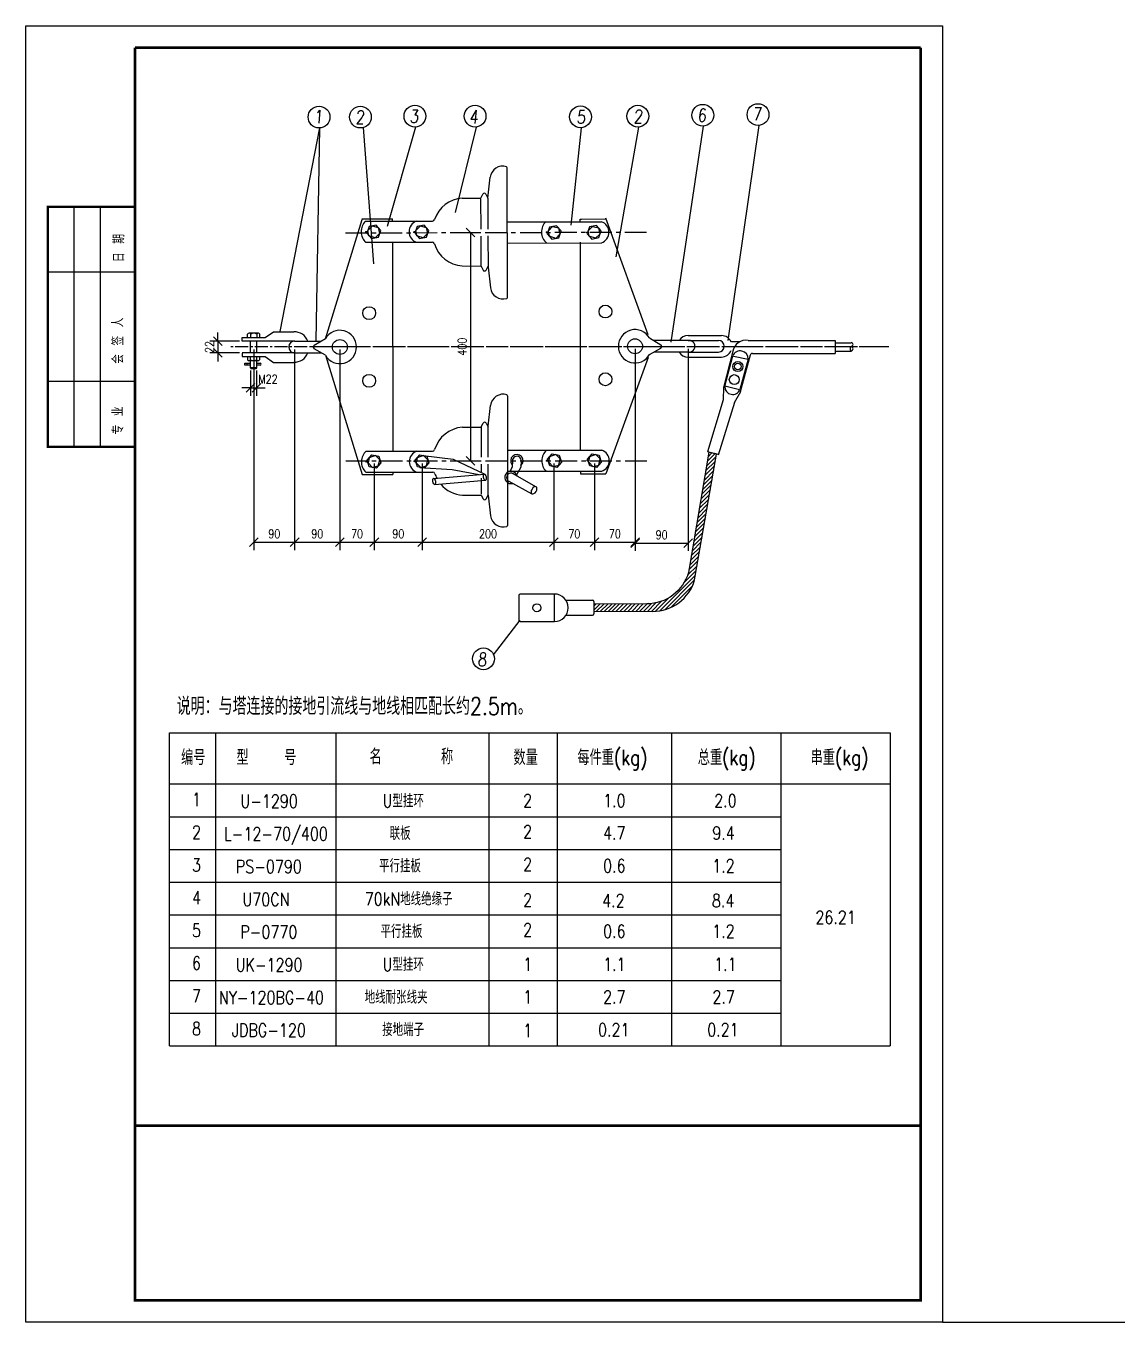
# Model space of a CAD drawing. Extents: x 2254 to 4895, y 1292 to 2309.
# Drawn here: x 4170 to 4420, y 1651.8 to 1948.8 of the extents above; entities that cross this region are included whole.
import ezdxf
from ezdxf.enums import TextEntityAlignment as Align

# ---------------------------------------------------------------- set-up
doc = ezdxf.new("R2010")
doc.units = 0
doc.header["$LTSCALE"] = 4
doc.header["$MEASUREMENT"] = 0
doc.linetypes.add('CENTER', pattern=[2, 1.25, -0.25, 0.25, -0.25])
doc.linetypes.add('CENTER2', pattern=[1.125, 0.75, -0.125, 0.125, -0.125])
doc.layers.get('0').update_dxf_attribs({"linetype": 'CONTINUOUS'})
doc.layers.get('Defpoints').update_dxf_attribs({"linetype": 'CONTINUOUS'})
for name, color, linetype in [('4', 4, 'CONTINUOUS'), ('5', 5, 'CENTER'), ('CHI', 4, 'CONTINUOUS'), ('TEXT', 5, 'CONTINUOUS'), ('ZSSignLayer', 7, 'CONTINUOUS')]:
    doc.layers.add(name, color=color, linetype=linetype)
doc.styles.add('HZ', font='txt.shx', dxfattribs={"width": 0.8, "bigfont": 'hztxt.shx'})
doc.styles.add('TBFONT', font='TXT', dxfattribs={"width": 0.75, "bigfont": 'CHINA'})
doc.styles.add('标准', font='txt.shx', dxfattribs={"width": 0.8, "oblique": 5})
doc.dimstyles.new('D2N', dxfattribs={"dimscale": 10, "dimtxt": 0.2, "dimasz": 0, "dimexe": 0.18, "dimexo": 0.06, "dimgap": 0.09, "dimtad": 1, "dimdec": 4, "dimzin": 0, "dimdsep": 46, "dimtxsty": 'HZ', "dimtsz": 0.1, "dimcen": 0.09, "dimadec": 0, "dimazin": 0, "dimtfac": 0.9, "dimtdec": 4, "dimtix": 1, "dimtmove": 2, "dimatfit": 3, "dimfxl": 1, "dimtolj": 1, "dimtzin": 0, "dimarcsym": 0})

# ---------------------------------------------------------------- blocks, each defined once
blk = doc.blocks.new('*D105')
at = {"color": 0, "lineweight": -2, "transparency": 16777216}
for p, q in [((4212.96, 1877.58), (4214.96, 1875.58)), ((4213.96, 1876.58), (4213.96, 1878.58)), ((4218.92, 1876.58), (4212.16, 1876.58)), ((4214.96, 1872.88), (4212.96, 1874.88)), ((4213.96, 1876.58), (4213.96, 1873.88)), ((4218.92, 1873.88), (4212.16, 1873.88)), ((4213.96, 1873.88), (4213.96, 1871.88))]:
    blk.add_line(p, q, dxfattribs=at)
at = {"layer": 'Defpoints', "color": 0, "ltscale": 0.1, "transparency": 16777216}
for p in [(4219.52, 1876.58), (4213.96, 1873.88), (4219.52, 1873.88)]:
    blk.add_point(p, dxfattribs=at)
at = {"color": 0, "ltscale": 0.1, "transparency": 16777216, "insert": (4212.06, 1875.23), "char_height": 2, "attachment_point": 5, "rotation": 90, "style": 'HZ'}
blk.add_mtext('\\A1;22', dxfattribs=at)
blk = doc.blocks.new('*D106')
at = {"color": 0, "lineweight": -2, "transparency": 16777216}
for p, q in [((4221.43, 1869.87), (4221.43, 1864.07)), ((4222.83, 1869.87), (4222.83, 1864.07)), ((4221.43, 1865.87), (4219.43, 1865.87)), ((4220.43, 1864.87), (4222.43, 1866.87)), ((4221.43, 1865.87), (4222.83, 1865.87)), ((4223.83, 1866.87), (4221.83, 1864.87)), ((4222.83, 1865.87), (4224.83, 1865.87))]:
    blk.add_line(p, q, dxfattribs=at)
at = {"layer": 'Defpoints', "color": 0, "ltscale": 0.1, "transparency": 16777216}
for p in [(4221.43, 1870.47), (4222.83, 1870.47), (4222.83, 1865.87)]:
    blk.add_point(p, dxfattribs=at)
at = {"color": 0, "ltscale": 0.1, "transparency": 16777216, "insert": (4225.46, 1867.86), "char_height": 2, "attachment_point": 5, "style": 'HZ'}
blk.add_mtext('\\A1;M22', dxfattribs=at)
blk = doc.blocks.new('*D107')
at = {"color": 0, "lineweight": -2, "transparency": 16777216}
for p, q in [((4222.22, 1874.66), (4222.22, 1828.71)), ((4231.56, 1874.63), (4231.56, 1828.71)), ((4223.22, 1831.51), (4221.22, 1829.51)), ((4222.22, 1830.51), (4231.56, 1830.51)), ((4230.56, 1829.51), (4232.56, 1831.51))]:
    blk.add_line(p, q, dxfattribs=at)
at = {"layer": 'Defpoints', "color": 0, "ltscale": 0.1, "transparency": 16777216}
for p in [(4222.22, 1875.26), (4231.56, 1875.23), (4231.56, 1830.51)]:
    blk.add_point(p, dxfattribs=at)
at = {"color": 0, "ltscale": 0.1, "transparency": 16777216, "insert": (4226.89, 1832.41), "char_height": 2, "attachment_point": 5, "style": 'HZ'}
blk.add_mtext('\\A1;90', dxfattribs=at)
blk = doc.blocks.new('*D108')
at = {"color": 0, "lineweight": -2, "transparency": 16777216}
for p, q in [((4231.56, 1874.63), (4231.56, 1828.71)), ((4241.92, 1874.63), (4241.92, 1828.71)), ((4232.56, 1831.51), (4230.56, 1829.51)), ((4231.56, 1830.51), (4241.92, 1830.51)), ((4240.92, 1829.51), (4242.92, 1831.51))]:
    blk.add_line(p, q, dxfattribs=at)
at = {"layer": 'Defpoints', "color": 0, "ltscale": 0.1, "transparency": 16777216}
for p in [(4231.56, 1875.23), (4241.92, 1875.23), (4241.92, 1830.51)]:
    blk.add_point(p, dxfattribs=at)
at = {"color": 0, "ltscale": 0.1, "transparency": 16777216, "insert": (4236.74, 1832.41), "char_height": 2, "attachment_point": 5, "style": 'HZ'}
blk.add_mtext('\\A1;90', dxfattribs=at)
blk = doc.blocks.new('*D109')
at = {"color": 0, "lineweight": -2, "transparency": 16777216}
for p, q in [((4241.92, 1874.63), (4241.92, 1828.71)), ((4249.82, 1848.57), (4249.82, 1828.71)), ((4242.92, 1831.51), (4240.92, 1829.51)), ((4241.92, 1830.51), (4249.82, 1830.51)), ((4248.82, 1829.51), (4250.82, 1831.51))]:
    blk.add_line(p, q, dxfattribs=at)
at = {"layer": 'Defpoints', "color": 0, "ltscale": 0.1, "transparency": 16777216}
for p in [(4241.92, 1875.23), (4249.82, 1849.17), (4249.82, 1830.51)]:
    blk.add_point(p, dxfattribs=at)
at = {"color": 0, "ltscale": 0.1, "transparency": 16777216, "insert": (4245.87, 1832.41), "char_height": 2, "attachment_point": 5, "style": 'HZ'}
blk.add_mtext('\\A1;70', dxfattribs=at)
blk = doc.blocks.new('*D110')
at = {"color": 0, "lineweight": -2, "transparency": 16777216}
for p, q in [((4249.82, 1848.57), (4249.82, 1828.71)), ((4260.79, 1848.57), (4260.79, 1828.71)), ((4250.82, 1831.51), (4248.82, 1829.51)), ((4249.82, 1830.51), (4260.79, 1830.51)), ((4259.79, 1829.51), (4261.79, 1831.51))]:
    blk.add_line(p, q, dxfattribs=at)
at = {"layer": 'Defpoints', "color": 0, "ltscale": 0.1, "transparency": 16777216}
for p in [(4249.82, 1849.17), (4260.79, 1849.17), (4260.79, 1830.51)]:
    blk.add_point(p, dxfattribs=at)
at = {"color": 0, "ltscale": 0.1, "transparency": 16777216, "insert": (4255.31, 1832.41), "char_height": 2, "attachment_point": 5, "style": 'HZ'}
blk.add_mtext('\\A1;90', dxfattribs=at)
blk = doc.blocks.new('*D111')
at = {"color": 0, "lineweight": -2, "transparency": 16777216}
for p, q in [((4260.79, 1848.57), (4260.79, 1828.71)), ((4290.97, 1848.57), (4290.97, 1828.71)), ((4261.79, 1831.51), (4259.79, 1829.51)), ((4260.79, 1830.51), (4290.97, 1830.51)), ((4289.97, 1829.51), (4291.97, 1831.51))]:
    blk.add_line(p, q, dxfattribs=at)
at = {"layer": 'Defpoints', "color": 0, "ltscale": 0.1, "transparency": 16777216}
for p in [(4260.79, 1849.17), (4290.97, 1849.17), (4290.97, 1830.51)]:
    blk.add_point(p, dxfattribs=at)
at = {"color": 0, "ltscale": 0.1, "transparency": 16777216, "insert": (4275.88, 1832.41), "char_height": 2, "attachment_point": 5, "style": 'HZ'}
blk.add_mtext('\\A1;200', dxfattribs=at)
blk = doc.blocks.new('*D112')
at = {"color": 0, "lineweight": -2, "transparency": 16777216}
for p, q in [((4290.97, 1848.57), (4290.97, 1828.71)), ((4300.3, 1848.57), (4300.3, 1828.71)), ((4291.97, 1831.51), (4289.97, 1829.51)), ((4290.97, 1830.51), (4300.3, 1830.51)), ((4299.3, 1829.51), (4301.3, 1831.51))]:
    blk.add_line(p, q, dxfattribs=at)
at = {"layer": 'Defpoints', "color": 0, "ltscale": 0.1, "transparency": 16777216}
for p in [(4290.97, 1849.17), (4300.3, 1849.17), (4300.3, 1830.51)]:
    blk.add_point(p, dxfattribs=at)
at = {"color": 0, "ltscale": 0.1, "transparency": 16777216, "insert": (4295.63, 1832.41), "char_height": 2, "attachment_point": 5, "style": 'HZ'}
blk.add_mtext('\\A1;70', dxfattribs=at)
blk = doc.blocks.new('*D113')
at = {"color": 0, "lineweight": -2, "transparency": 16777216}
for p, q in [((4309.56, 1874.79), (4309.56, 1828.71)), ((4300.3, 1848.57), (4300.3, 1828.71)), ((4301.3, 1831.51), (4299.3, 1829.51)), ((4300.3, 1830.51), (4309.56, 1830.51)), ((4308.56, 1829.51), (4310.56, 1831.51))]:
    blk.add_line(p, q, dxfattribs=at)
at = {"layer": 'Defpoints', "color": 0, "ltscale": 0.1, "transparency": 16777216}
for p in [(4309.56, 1875.39), (4300.3, 1849.17), (4309.56, 1830.51)]:
    blk.add_point(p, dxfattribs=at)
at = {"color": 0, "ltscale": 0.1, "transparency": 16777216, "insert": (4304.93, 1832.41), "char_height": 2, "attachment_point": 5, "style": 'HZ'}
blk.add_mtext('\\A1;70', dxfattribs=at)
blk = doc.blocks.new('*D114')
at = {"color": 0, "lineweight": -2, "transparency": 16777216}
for p, q in [((4309.56, 1874.79), (4309.56, 1828.5)), ((4321.72, 1874.79), (4321.72, 1828.5)), ((4310.56, 1831.3), (4308.56, 1829.3)), ((4309.56, 1830.3), (4321.72, 1830.3)), ((4320.72, 1829.3), (4322.72, 1831.3))]:
    blk.add_line(p, q, dxfattribs=at)
at = {"layer": 'Defpoints', "color": 0, "ltscale": 0.1, "transparency": 16777216}
for p in [(4309.56, 1875.39), (4321.72, 1875.39), (4321.72, 1830.3)]:
    blk.add_point(p, dxfattribs=at)
at = {"color": 0, "ltscale": 0.1, "transparency": 16777216, "insert": (4315.64, 1832.2), "char_height": 2, "attachment_point": 5, "style": 'HZ'}
blk.add_mtext('\\A1;90', dxfattribs=at)
blk = doc.blocks.new('*D115')
at = {"color": 0, "lineweight": -2, "transparency": 16777216}
for p, q in [((4267.21, 1901.44), (4273.64, 1901.44)), ((4272.84, 1900.44), (4270.84, 1902.44)), ((4271.84, 1901.44), (4271.84, 1849.17)), ((4267.21, 1849.17), (4273.64, 1849.17)), ((4270.84, 1850.17), (4272.84, 1848.17))]:
    blk.add_line(p, q, dxfattribs=at)
at = {"layer": 'Defpoints', "color": 0, "ltscale": 0.1, "transparency": 16777216}
for p in [(4266.61, 1901.44), (4266.61, 1849.17), (4271.84, 1849.17)]:
    blk.add_point(p, dxfattribs=at)
at = {"color": 0, "ltscale": 0.1, "transparency": 16777216, "insert": (4269.94, 1875.31), "char_height": 2, "attachment_point": 5, "rotation": 90, "style": 'HZ'}
blk.add_mtext('\\A1;400', dxfattribs=at)

msp = doc.modelspace()

# ---------------------------------------------------------------- hatches: boundary and pattern name
h = msp.add_hatch()
h.set_pattern_fill('ANSI31', scale=0.2, style=0)
h.set_pattern_definition([(45, (-138589.7299, -78719.6093), (-0.449012806, 0.449012806), [])])
edge = h.paths.add_edge_path()
edge.add_line((4300.14231, 1816.32434), (4300.14231, 1814.67615))
edge.add_line((4300.14231, 1814.67615), (4313.57423, 1814.64093))
edge.add_ellipse((4313.60045, 1824.6409), major_axis=(10, 0), ratio=1, start_angle=269.8497687, end_angle=343.7421369)
edge.add_line((4323.20056, 1821.84129), (4328.25992, 1850.68136))
edge.add_line((4328.25992, 1850.68136), (4326.45887, 1851.11924))
edge.add_line((4326.45887, 1851.11924), (4321.8083, 1823.56927))
edge.add_ellipse((4312.20508, 1826.35823), major_axis=(-10, 0), ratio=1, start_angle=450.1607811, end_angle=523.8056935, ccw=False)
edge.add_line((4312.23315, 1816.35827), (4300.14231, 1816.32434))

# ---------------------------------------------------------------- linework, layer by layer
at = {"color": 7}
for p, q in [((4169.98673, 1948.8), (4379.98673, 1948.8)), ((4169.98673, 1651.8), (4169.98673, 1948.8)), ((4379.98673, 1948.8), (4379.98673, 1651.8)), ((4237.25081, 1925.41397), (4228.17883, 1878.74302)), ((4237.25081, 1925.41397), (4236.38204, 1876.57172)), ((4247.26033, 1925.49383), (4249.64942, 1894.28127)), ((4259.26485, 1925.62643), (4252.75728, 1902.80234)), ((4273.16382, 1925.63597), (4268.3412, 1906.06348)), ((4297.22584, 1925.47891), (4294.87599, 1903.11793)), ((4310.35706, 1925.62762), (4305.19508, 1895.85925)), ((4325.17426, 1925.83478), (4317.79143, 1876.37317)), ((4337.90889, 1925.98785), (4330.79531, 1876.73403)), ((4280.3184, 1886.58791), (4280.2536, 1916.32035)), ((4275.83691, 1909.35848), (4276.38054, 1914.10809)), ((4274.25411, 1909.35503), (4274.68968, 1910.23094)), ((4275.39753, 1910.23248), (4275.83691, 1909.35848)), ((4180.98673, 1907.35454), (4180.98673, 1852.35454)), ((4186.98673, 1907.35454), (4186.98673, 1852.35454)), ((4269.98054, 1909.34572), (4274.25411, 1909.35503)), ((4274.26962, 1902.23722), (4274.25463, 1909.11761)), ((4275.83691, 1909.35848), (4275.85242, 1902.24067)), ((4238.59447, 1877.13045), (4247.05888, 1904.48114)), ((4246.99501, 1904.59375), (4253.98173, 1904.60898)), ((4247.79345, 1904.05075), (4263.16629, 1904.08426)), ((4253.98292, 1904.06424), (4253.98173, 1904.60898)), ((4280.28068, 1903.89485), (4301.85437, 1903.94187)), ((4296.9921, 1904.54851), (4297.26892, 1904.54911)), ((4296.99344, 1903.93128), (4296.9921, 1904.54851)), ((4297.21013, 1904.55163), (4302.7728, 1904.56376)), ((4312.53252, 1878.00767), (4302.84046, 1904.72938)), ((4248.31814, 1901.90417), (4249.37713, 1902.99285)), ((4248.5796, 1900.7149), (4248.31814, 1901.90417)), ((4249.29952, 1902.96681), (4250.6723, 1902.60768)), ((4251.01187, 1901.21166), (4250.03032, 1900.22661)), ((4250.6723, 1902.60768), (4251.01187, 1901.21166)), ((4259.32331, 1901.92815), (4260.38229, 1903.01683)), ((4259.58477, 1900.73888), (4259.32331, 1901.92815)), ((4260.30469, 1902.9908), (4261.67747, 1902.63166)), ((4262.01703, 1901.23564), (4261.03548, 1900.25059)), ((4261.67747, 1902.63166), (4262.01703, 1901.23564)), ((4289.66231, 1901.79381), (4290.72129, 1902.88249)), ((4289.92377, 1900.60454), (4289.66231, 1901.79381)), ((4290.64369, 1902.85646), (4292.01647, 1902.49732)), ((4292.35603, 1901.1013), (4291.37449, 1900.11625)), ((4292.01647, 1902.49732), (4292.35603, 1901.1013)), ((4298.81221, 1901.81375), (4299.87119, 1902.90243)), ((4299.07367, 1900.62449), (4298.81221, 1901.81375)), ((4299.79359, 1902.8764), (4301.16637, 1902.51726)), ((4301.50593, 1901.12124), (4300.52439, 1900.13619)), ((4301.16637, 1902.51726), (4301.50593, 1901.12124)), ((4247.80399, 1899.21464), (4263.10306, 1899.24799)), ((4250.03032, 1900.22661), (4248.5796, 1900.7149)), ((4254.04561, 1875.23302), (4254.04561, 1899.10028)), ((4261.03548, 1900.25059), (4259.58477, 1900.73888)), ((4274.28809, 1893.76443), (4274.27306, 1900.65971)), ((4275.85586, 1900.66316), (4275.87141, 1893.53046)), ((4280.29122, 1899.05874), (4301.91309, 1899.10586)), ((4291.37449, 1900.11625), (4289.92377, 1900.60454)), ((4297.05575, 1851.59246), (4297.05575, 1899.2745)), ((4300.52439, 1900.13619), (4299.07367, 1900.62449)), ((4194.98673, 1892.35454), (4174.98673, 1892.35454)), ((4269.96415, 1893.7955), (4274.23768, 1893.77717)), ((4274.28814, 1893.73888), (4274.72752, 1892.86488)), ((4275.43538, 1892.86643), (4275.87094, 1893.74233)), ((4275.87141, 1893.53046), (4276.43573, 1888.78327)), ((4219.52382, 1876.58108), (4219.52382, 1877.39108)), ((4219.52382, 1877.39108), (4224.84382, 1877.39108)), ((4224.84382, 1877.39108), (4226.73382, 1878.74108)), ((4226.73382, 1878.74108), (4231.37382, 1878.74108)), ((4238.59447, 1877.13045), (4235.99869, 1875.58979)), ((4312.88395, 1877.29123), (4315.47973, 1875.75057)), ((4321.7177, 1877.85171), (4329.37234, 1877.85165)), ((4231.37382, 1876.58108), (4219.52382, 1876.58108)), ((4231.5481, 1876.56979), (4237.64984, 1876.56979)), ((4238.59447, 1873.33171), (4235.99869, 1874.83805)), ((4254.04561, 1875.23302), (4254.04561, 1851.36576)), ((4312.88395, 1873.4925), (4315.47973, 1874.99884)), ((4321.96229, 1876.73057), (4313.82858, 1876.73057)), ((4321.7177, 1876.73057), (4328.69086, 1876.73046)), ((4331.99527, 1874.24465), (4329.82427, 1865.92755)), ((4333.47872, 1876.39187), (4331.63366, 1876.39187)), ((4335.44527, 1876.74465), (4355.44527, 1876.74465)), ((4355.44527, 1876.74465), (4355.44527, 1873.74465)), ((4355.49074, 1874.28705), (4359.08613, 1874.28705)), ((4355.59038, 1876.21531), (4359.08613, 1876.21531)), ((4231.37382, 1873.88108), (4219.52382, 1873.88108)), ((4219.52382, 1873.85042), (4219.52382, 1873.04042)), ((4219.52382, 1873.04042), (4224.84382, 1873.04042)), ((4224.84382, 1873.04042), (4226.73382, 1871.69042)), ((4226.73382, 1871.69042), (4231.37382, 1871.69042)), ((4231.5481, 1873.89238), (4237.64984, 1873.89238)), ((4238.59447, 1873.33171), (4247.05888, 1845.9849)), ((4312.53252, 1872.85929), (4302.84046, 1846.13757)), ((4321.96229, 1874.05316), (4313.82858, 1874.05316)), ((4321.7177, 1874.05316), (4328.69086, 1874.05316)), ((4321.7177, 1872.93202), (4329.37234, 1872.93202)), ((4330.12145, 1866.24892), (4332.00422, 1873.21518)), ((4332.10386, 1873.10743), (4335.47429, 1872.46468)), ((4335.47429, 1872.46468), (4333.5898, 1865.50028)), ((4335.95455, 1873.37533), (4333.6737, 1864.95189)), ((4335.3441, 1872.25064), (4335.34478, 1872.25051)), ((4336.43717, 1873.74465), (4355.44527, 1873.74465)), ((4194.98673, 1867.35454), (4174.98673, 1867.35454)), ((4329.86445, 1866.06623), (4329.74195, 1863.03809)), ((4330.16784, 1866.33066), (4333.52624, 1865.47614)), ((4280.34295, 1864.06332), (4280.34295, 1834.33081)), ((4329.74367, 1863.12391), (4326.15383, 1851.20394)), ((4332.36621, 1862.54366), (4328.57622, 1850.47629)), ((4333.69261, 1864.99148), (4332.29282, 1862.47043)), ((4333.59238, 1864.65157), (4333.5898, 1864.64204)), ((4275.91109, 1857.11109), (4276.46507, 1861.85951)), ((4270.00442, 1856.83318), (4274.27791, 1856.86082)), ((4274.32829, 1856.89922), (4274.76576, 1857.77418)), ((4274.32829, 1856.87367), (4274.32829, 1849.97838)), ((4275.47361, 1857.77418), (4275.91109, 1856.89922)), ((4275.91109, 1849.97838), (4275.91109, 1857.11109)), ((4247.85613, 1851.36576), (4263.15524, 1851.36576)), ((4250.08466, 1850.35865), (4248.63501, 1849.86719)), ((4251.06835, 1849.37574), (4250.08466, 1850.35865)), ((4261.08985, 1850.35865), (4259.6402, 1849.86719)), ((4261.0272, 1850.36406), (4267.85321, 1849.51091)), ((4262.07354, 1849.37574), (4261.08985, 1850.35865)), ((4280.34295, 1851.59246), (4301.96487, 1851.59246)), ((4291.42849, 1850.5591), (4289.97884, 1850.06765)), ((4292.41218, 1849.5762), (4291.42849, 1850.5591)), ((4300.57841, 1850.5591), (4299.12876, 1850.06765)), ((4301.5621, 1849.5762), (4300.57841, 1850.5591)), ((4328.66594, 1850.58264), (4326.16419, 1851.19088)), ((4248.63501, 1849.86719), (4248.37614, 1848.67736)), ((4248.37614, 1848.67736), (4249.4375, 1847.59099)), ((4249.35984, 1847.61685), (4250.73183, 1847.97898)), ((4250.73183, 1847.97898), (4251.06835, 1849.37574)), ((4259.6402, 1849.86719), (4259.38134, 1848.67736)), ((4259.38134, 1848.67736), (4260.44269, 1847.59099)), ((4260.2487, 1847.60075), (4267.64313, 1847.13215)), ((4260.36503, 1847.61685), (4261.73702, 1847.97898)), ((4261.73702, 1847.97898), (4262.07354, 1849.37574)), ((4267.85321, 1849.51091), (4275.12432, 1846.07882)), ((4274.32829, 1848.40087), (4274.32829, 1846.60188)), ((4275.91109, 1841.28303), (4275.91109, 1848.40087)), ((4281.30627, 1847.51575), (4280.85851, 1846.72838)), ((4281.47418, 1849.1744), (4281.37035, 1847.72714)), ((4283.32013, 1847.51575), (4282.42383, 1845.93963)), ((4283.48804, 1849.1744), (4283.38421, 1847.72714)), ((4289.97884, 1850.06765), (4289.71997, 1848.87782)), ((4289.71997, 1848.87782), (4290.78132, 1847.79145)), ((4290.70366, 1847.81731), (4292.07566, 1848.17944)), ((4292.07566, 1848.17944), (4292.41218, 1849.5762)), ((4299.12876, 1850.06765), (4298.86989, 1848.87782)), ((4298.86989, 1848.87782), (4299.93124, 1847.79145)), ((4299.85358, 1847.81731), (4301.22558, 1848.17944)), ((4301.22558, 1848.17944), (4301.5621, 1849.5762)), ((4247.05888, 1845.9849), (4254.04561, 1845.9849)), ((4247.85613, 1846.52963), (4263.229, 1846.52963)), ((4254.04561, 1846.52963), (4254.04561, 1845.9849)), ((4263.35953, 1845.13343), (4275.0295, 1846.12694)), ((4275.26906, 1844.67312), (4263.59908, 1843.67962)), ((4267.64313, 1847.13215), (4273.83742, 1846.02545)), ((4274.32829, 1845.14742), (4274.32829, 1841.52046)), ((4280.34295, 1846.75634), (4301.91668, 1846.75634)), ((4280.61732, 1844.47572), (4285.93112, 1841.58945)), ((4281.4239, 1846.30281), (4286.90306, 1843.1884)), ((4297.05575, 1846.75634), (4297.05575, 1846.1391)), ((4297.05575, 1846.1391), (4297.33257, 1846.1391)), ((4297.27378, 1846.13645), (4302.83646, 1846.13645)), ((4270.05471, 1841.28303), (4274.32829, 1841.28303)), ((4274.32829, 1841.28303), (4274.76576, 1840.40808)), ((4275.47361, 1840.40808), (4275.91109, 1841.28303)), ((4275.91109, 1841.28303), (4276.46507, 1836.53462)), ((4282.95474, 1818.32071), (4282.95474, 1812.63323)), ((4291.10347, 1818.62071), (4283.25474, 1818.62071)), ((4291.10826, 1812.34797), (4291.10826, 1818.62071)), ((4293.73655, 1817.19575), (4299.83098, 1817.19575)), ((4300.13098, 1816.89575), (4300.13661, 1816.3189)), ((4300.13661, 1816.3189), (4300.13098, 1814.0582)), ((4277.1589, 1804.72982), (4283.25474, 1812.63323)), ((4283.25474, 1812.33323), (4291.10826, 1812.33323)), ((4293.73655, 1813.7582), (4299.83098, 1813.7582)), ((4241.05891, 1715.08817), (4241.05891, 1786.8191)), ((4276.12365, 1715.08817), (4276.12365, 1786.8191)), ((4291.79716, 1715.08817), (4291.79716, 1786.8191)), ((4318.02544, 1715.08817), (4318.02544, 1786.8191)), ((4343.03906, 1715.08817), (4343.03906, 1786.8191)), ((4202.92189, 1767.58817), (4343.03906, 1767.58817)), ((4202.92189, 1760.08817), (4343.03906, 1760.08817)), ((4202.92189, 1752.58817), (4343.03906, 1752.58817)), ((4202.92189, 1745.08817), (4343.03906, 1745.08817)), ((4202.92189, 1737.58817), (4343.03906, 1737.58817)), ((4202.92189, 1730.08817), (4343.03906, 1730.08817)), ((4202.92189, 1722.58817), (4343.03906, 1722.58817)), ((4202.92189, 1715.08817), (4367.9929, 1715.08817)), ((4379.98673, 1651.8), (4169.98673, 1651.8))]:
    msp.add_line(p, q, dxfattribs=at)
at = {"color": 7, "linetype": 'Continuous'}
for p, q in [((4220.79582, 1877.44198), (4220.79582, 1878.19198)), ((4223.2439, 1878.37274), (4221.15889, 1878.37274)), ((4221.49582, 1877.44198), (4221.49582, 1878.19198)), ((4222.89582, 1878.19198), (4222.89582, 1877.44198)), ((4223.59582, 1877.44198), (4223.59582, 1878.19198)), ((4221.433, 1873.88108), (4221.433, 1876.58108)), ((4222.833, 1876.58108), (4222.833, 1873.88108)), ((4220.12382, 1871.54042), (4221.43018, 1871.54042)), ((4220.12382, 1871.04042), (4220.12382, 1871.54042)), ((4220.62382, 1871.54042), (4220.62382, 1871.04042)), ((4220.733, 1873.03461), (4220.733, 1872.28461)), ((4221.08492, 1872.10385), (4223.16992, 1872.10385)), ((4221.43018, 1870.47207), (4221.43018, 1872.27605)), ((4221.433, 1872.28461), (4221.433, 1873.04042)), ((4222.83104, 1872.27215), (4222.83104, 1870.47207)), ((4222.83104, 1871.54042), (4223.62382, 1871.54042)), ((4222.833, 1873.04042), (4222.833, 1872.28461)), ((4223.533, 1873.03461), (4223.533, 1872.28461)), ((4221.43018, 1871.04042), (4220.12382, 1871.04042)), ((4221.43018, 1870.47207), (4221.62926, 1870.22472)), ((4222.83104, 1870.47207), (4221.43018, 1870.47207)), ((4222.63197, 1870.22472), (4221.62926, 1870.22472)), ((4222.83104, 1870.47207), (4222.63197, 1870.22472)), ((4223.62382, 1871.04042), (4222.83104, 1871.04042))]:
    msp.add_line(p, q, dxfattribs=at)
at = {"color": 7, "linetype": 'CENTER2'}
msp.add_line((4364.94391, 1875.23108), (4216.91336, 1875.23108), dxfattribs=at)
at = {"color": 7, "const_width": 0.6}
for points in [[(4194.98673, 1656.8), (4194.98673, 1943.8)], [(4194.98673, 1943.8), (4374.98673, 1943.8)], [(4374.98673, 1943.8), (4374.98673, 1656.8)], [(4194.98673, 1656.8), (4374.98673, 1656.8), (4374.98673, 1696.8), (4194.98673, 1696.8), (4194.98673, 1656.8)]]:
    msp.add_lwpolyline(points, dxfattribs=at)
at = {"color": 7}
msp.add_lwpolyline([(4194.98673, 1852.35454, 0.5, 0.5, 0), (4174.98673, 1852.35454, 0.5, 0.5, 0), (4174.98673, 1907.35454, 0.5, 0.5, 0), (4194.98673, 1907.35454, 0.5, 0.5, 0)], format="xyseb", dxfattribs=at)
msp.add_lwpolyline([(4328.25992, 1850.68136), (4326.45887, 1851.11924), (4321.8083, 1823.56927, -0.332873391), (4312.23315, 1816.35827), (4300.14231, 1816.32434), (4300.14231, 1814.67615), (4313.57423, 1814.64093, 0.334073192), (4323.20056, 1821.84129), (4328.25992, 1850.68136)], format="xyb", close=True, dxfattribs=at)
for centre, radius in [((4259.12406, 1928.12246), 2.5), ((4272.90427, 1928.12246), 2.5), ((4310.19653, 1928.12246), 2.5), ((4325.0763, 1928.33286), 2.5), ((4337.73966, 1928.48212), 2.5), ((4237.15316, 1927.91206), 2.5), ((4246.62617, 1927.91206), 2.5), ((4297.05698, 1927.9732), 2.5), ((4248.6274, 1882.98899), 1.47262), ((4302.7798, 1883.3511), 1.47262), ((4309.56006, 1875.39187), 1.70943), ((4309.56006, 1875.39187), 1.70943), ((4241.91836, 1875.23108), 1.70943), ((4241.91836, 1875.23108), 1.70943), ((4333.11342, 1870.74003), 1.15), ((4333.09506, 1870.75005), 0.75), ((4248.6274, 1867.47705), 1.47262), ((4302.7798, 1867.83916), 1.47262), ((4332.30313, 1867.74992), 1.15), ((4287.06167, 1815.47697), 0.92413), ((4274.84146, 1803.792), 2.5)]:
    msp.add_circle(centre, radius, dxfattribs=at)
for centre, radius, start, end in [((4279.25206, 1913.77943), 2.89026, 73.2593135, 173.4704426), ((4280.01618, 1916.31984), 0.23742, 0.1248677, 73.2593135), ((4275.04399, 1910.05475), 0.3957, 26.6899188, 153.5598165), ((4270.42917, 1902.22114), 7.13869, 93.6030823, 161.9792508), ((4250.10327, 1901.67199), 3.31569, 134.1576098, 228.501575), ((4260.30934, 1901.63731), 2.5432, 108.7161761, 251.5335592), ((4263.1652, 1904.58426), 0.5, 270.1248677, 341.9792508), ((4291.44744, 1901.56163), 3.31569, 134.1576098, 228.501575), ((4301.04881, 1901.52962), 2.5432, 288.7161761, 71.5335592), ((4263.10415, 1898.74799), 0.5, 16.5127015, 90.1248677), ((4270.4278, 1900.91912), 7.13869, 196.5127015, 266.2760908), ((4275.08106, 1893.04262), 0.3957, 206.6899188, 333.5598165), ((4279.30579, 1889.12445), 2.89026, 186.7792927, 286.9904218), ((4280.08098, 1886.58739), 0.23742, 286.9904218, 0.1248677), ((4231.37382, 1875.23108), 3.51, 22.4202501, 90), ((4241.91836, 1875.23108), 3.8283, 209.7448813, 150.2551187), ((4241.91836, 1875.23108), 3.8283, 209.7448813, 150.2551187), ((4309.56006, 1875.39187), 3.8283, 29.7448813, 330.2551187), ((4309.56006, 1875.39187), 3.8283, 29.7448813, 330.2551187), ((4321.7177, 1875.39187), 2.45984, 90, 147.0284161), ((4329.3548, 1875.39187), 2.45984, 23.2354624, 89.5914422), ((4231.56267, 1875.23108), 1.33878, 89.3762431, 269.3762431), ((4231.37382, 1875.23108), 1.35, 81.335307, 90), ((4236.32843, 1875.21392), 0.5, 131.259269, 228.740731), ((4315.14999, 1875.3747), 0.5, 311.259269, 48.740731), ((4321.94771, 1875.39187), 1.33878, 270.6237569, 90.6237569), ((4328.67332, 1875.39187), 1.3387, 270.7507326, 89.2492674), ((4329.3548, 1875.39187), 2.45984, 270.4085578, 336.7645376), ((4333.67032, 1872.49612), 1.84014, 359.4259434, 157.8125453), ((4334.96199, 1873.78107), 3.00272, 80.7381517, 171.1188531), ((4359.51628, 1874.84295), 0.6819, 134.9832696, 225.0167304), ((4359.00068, 1874.83636), 0.52396, 276.6381689, 77.3286482), ((4359.10314, 1875.80484), 0.42782, 271.6699182, 88.3300818), ((4231.37382, 1875.23108), 1.35, 270, 277.4171791), ((4231.37382, 1875.23108), 3.51, 270, 337.5797499), ((4321.7177, 1875.39187), 2.45984, 212.9715839, 270), ((4336.43717, 1873.24465), 0.5, 90, 164.8490859), ((4331.91658, 1866.15055), 1.79514, 180.2396367, 338.7625319), ((4279.33586, 1861.52458), 2.89026, 73.1344458, 173.345575), ((4280.10553, 1864.06332), 0.23742, 0, 73.1344458), ((4270.4836, 1849.71059), 7.13869, 93.8487768, 163.6121662), ((4275.11969, 1857.59721), 0.3957, 26.5650512, 153.4349488), ((4250.16076, 1848.91343), 3.31569, 131.6232927, 225.9672579), ((4260.36673, 1848.97035), 2.5432, 108.5913085, 251.4086915), ((4263.15524, 1851.86576), 0.5, 270, 343.6121662), ((4282.48111, 1849.1744), 1.41925, 310.9414492, 220.8519011), ((4291.50459, 1849.11389), 3.31569, 131.6232927, 225.9672579), ((4301.10587, 1849.16683), 2.5432, 288.5913085, 71.4086915), ((4280.87164, 1847.76292), 0.5, 330.3740656, 355.8966751), ((4282.48111, 1849.1744), 1.00693, 351.7933503, 180), ((4282.8855, 1847.76292), 0.5, 330.3740656, 355.8966751), ((4263.229, 1846.02963), 0.5, 18.1456168, 90), ((4270.48781, 1848.40857), 7.13869, 198.1456168, 206.7317177), ((4281.13883, 1845.33708), 1.41925, 14.0808319, 286.3614972), ((4281.13883, 1845.33708), 1.00693, 47.2171592, 244.1742785), ((4270.48781, 1848.40857), 7.13869, 220.1898688, 266.5217854), ((4275.11969, 1840.58504), 0.3957, 206.5650512, 333.4349488), ((4279.33586, 1836.86954), 2.89026, 186.654425, 286.8655542), ((4280.10553, 1834.33081), 0.23742, 286.8655542, 0), ((4283.25474, 1818.32071), 0.3, 90, 180), ((4291.10826, 1815.48434), 3.13637, 270, 90), ((4299.83098, 1816.89575), 0.3, 0, 90), ((4283.25474, 1812.63323), 0.3, 180, 270), ((4299.83098, 1814.0582), 0.3, 270, 0)]:
    msp.add_arc(centre, radius, start, end, dxfattribs=at)
at = {"color": 7, "linetype": 'Continuous'}
for centre, radius, start, end in [((4221.14582, 1877.94691), 0.42727, 35, 145), ((4222.19687, 1876.97928), 1.40177, 60, 120), ((4223.24204, 1877.94691), 0.42727, 35, 145), ((4221.08678, 1872.52968), 0.42727, 215, 325), ((4222.13195, 1873.49731), 1.40177, 240, 300), ((4223.183, 1872.52968), 0.42727, 215, 325), ((4223.62382, 1871.29042), 0.25, 270, 90)]:
    msp.add_arc(centre, radius, start, end, dxfattribs=at)
at = {"color": 7}
for centre in [(4263.52513, 1844.41217), (4275.12663, 1845.39985)]:
    msp.add_ellipse(centre, major_axis=(0.14576, -0.72703), ratio=0.402914275, dxfattribs=at)
at = {"color": 7, "extrusion": (0, 0, -1)}
msp.add_ellipse((4286.41101, 1842.3925), major_axis=(-0.49205, -0.7959), ratio=0.580294079, dxfattribs=at)
at = {"color": 7, "linetype": 'ByBlock'}
for p in [(4247.901, 1901.63002), (4247.901, 1901.63002), (4248.04295, 1901.58432), (4248.04295, 1901.58432), (4258.8779, 1901.5479), (4258.8779, 1901.5479), (4259.04811, 1901.60831), (4259.04811, 1901.60831), (4289.24517, 1901.51966), (4289.24517, 1901.51966), (4289.38711, 1901.47397), (4289.38711, 1901.47397), (4298.53701, 1901.49391), (4298.53701, 1901.49391), (4247.9584, 1848.9506), (4247.9584, 1848.9506), (4248.10025, 1848.9966), (4248.10025, 1848.9966), (4258.9351, 1849.05664), (4258.9351, 1849.05664), (4259.10544, 1848.9966), (4259.10544, 1848.9966), (4289.30223, 1849.15106), (4289.30223, 1849.15106), (4289.44408, 1849.19706), (4289.44408, 1849.19706), (4298.594, 1849.19706), (4298.594, 1849.19706)]:
    msp.add_point(p, dxfattribs=at)
at = {"layer": '5', "color": 7, "linetype": 'CENTER'}
for p, q in [((4243.2062, 1901.38509), (4312.8524, 1901.55867)), ((4235.50544, 1875.3175), (4367.67958, 1875.3175)), ((4243.26309, 1849.1744), (4312.90948, 1849.1744))]:
    msp.add_line(p, q, dxfattribs=at)
at = {"layer": 'CHI', "color": 7}
for p, q in [((4202.92189, 1715.08817), (4202.92189, 1786.8191)), ((4202.92189, 1786.8191), (4367.9929, 1786.8191)), ((4213.42189, 1786.8191), (4213.42189, 1715.08817)), ((4367.9929, 1786.8191), (4367.9929, 1715.08817)), ((4367.9929, 1775.08817), (4202.92189, 1775.08817))]:
    msp.add_line(p, q, dxfattribs=at)
at = {"layer": 'TEXT', "color": 7}
for points in [[(4248.61414, 1902.8181), (4248.09668, 1901.27822), (4249.17153, 1900.06015), (4250.76384, 1900.38196), (4251.28129, 1901.92184), (4250.20644, 1903.13991)], [(4259.6193, 1902.84209), (4259.10185, 1901.30221), (4260.1767, 1900.08414), (4261.769, 1900.40595), (4262.28646, 1901.94583), (4261.21161, 1903.1639)], [(4289.95831, 1902.70775), (4289.44085, 1901.16787), (4290.5157, 1899.9498), (4292.108, 1900.27161), (4292.62546, 1901.81149), (4291.55061, 1903.02956)], [(4299.10821, 1902.72769), (4298.59075, 1901.18781), (4299.6656, 1899.96974), (4301.2579, 1900.29155), (4301.77536, 1901.83143), (4300.70051, 1903.0495)], [(4248.67413, 1847.76407), (4248.15332, 1849.30282), (4249.22551, 1850.52323), (4250.81851, 1850.20489), (4251.33932, 1848.66614), (4250.26713, 1847.44573)], [(4259.67932, 1847.76407), (4259.15851, 1849.30282), (4260.2307, 1850.52323), (4261.8237, 1850.20489), (4262.34451, 1848.66614), (4261.27232, 1847.44573)], [(4290.01796, 1847.96453), (4289.49715, 1849.50328), (4290.56934, 1850.72369), (4292.16234, 1850.40535), (4292.68315, 1848.8666), (4291.61096, 1847.64619)], [(4299.16788, 1847.96453), (4298.64707, 1849.50328), (4299.71926, 1850.72369), (4301.31226, 1850.40535), (4301.83307, 1848.8666), (4300.76088, 1847.64619)]]:
    msp.add_lwpolyline(points, close=True, dxfattribs=at)
at = {"layer": 'ZSSignLayer', "ltscale": 0.1}
msp.add_line((4379.98673, 1651.8), (4427.25841, 1651.8), dxfattribs=at)

# ---------------------------------------------------------------- texts
at = {"color": 7, "style": '标准', "oblique": 5, "width": 0.8}
for s, p in [('1', (4236.97621, 1926.53077)), ('2', (4246.50197, 1926.39473)), ('3', (4258.9277, 1926.59023)), ('4', (4272.57481, 1926.45846)), ('6', (4324.85895, 1926.81807)), ('8', (4274.512, 1802.128))]:
    msp.add_text(s, height=3, dxfattribs=at).set_placement(p, align=Align.CENTER)
for s, p in [('5', (4296.14281, 1926.44909)), ('2', (4309.22212, 1926.54755)), ('7', (4336.48395, 1927.10772))]:
    msp.add_text(s, height=3, dxfattribs=at).set_placement(p)
at = {"color": 7, "style": 'TBFONT', "width": 0.85}
for s, p in [('日 期', (4192.57759, 1894.71281)), ('会 签 人', (4192.35419, 1871.38283)), ('专 业', (4192.35419, 1855.19695))]:
    msp.add_text(s, height=2.6, rotation=90, dxfattribs=at).set_placement(p)
at = {"color": 7, "style": 'HZ', "width": 0.8}
for s, p in [('U-1290', (4225.7015, 1769.66227)), ('2', (4284.94604, 1769.78941)), ('1.0', (4304.8146, 1769.78941)), ('2.0', (4330.27206, 1769.78941)), ('L-12-70/400', (4227.28673, 1762.17947)), ('2', (4284.94604, 1762.66846)), ('4.7', (4304.8146, 1762.34977)), ('9.4', (4329.82821, 1762.34977)), ('PS-0790', (4225.65117, 1754.67947)), ('2', (4284.94604, 1755.16846)), ('0.6', (4304.8146, 1754.84977)), ('1.2', (4329.82821, 1754.84977)), ('U70CN', (4224.99549, 1747.14033)), ('2', (4284.94604, 1746.99525)), ('26.21', (4355.52083, 1743.03217)), ('P-0770', (4225.65117, 1739.67947)), ('2', (4284.94604, 1740.16846)), ('0.6', (4304.8146, 1739.84977)), ('1.2', (4329.82821, 1739.84977)), ('UK-1290', (4225.7015, 1732.16227)), ('1', (4284.94604, 1732.28941)), ('1.1', (4304.8146, 1732.28941)), ('1.1', (4330.27206, 1732.28941)), ('NY-120BG-40', (4226.24113, 1724.66227)), ('1', (4284.94604, 1724.78941)), ('2.7', (4304.8146, 1724.78941)), ('2.7', (4329.86775, 1724.78941)), ('JDBG-120', (4225.65117, 1717.17947)), ('1', (4284.94604, 1717.12002)), ('0.21', (4304.6826, 1717.28457)), ('0.21', (4329.69622, 1717.28457))]:
    msp.add_text(s, height=3, dxfattribs=at).set_placement(p, align=Align.CENTER)
for s, p in [('U型挂环', (4251.70725, 1769.73417)), ('联板', (4253.34695, 1762.27481)), ('平行挂板', (4250.8921, 1754.827)), ('70kN地线绝缘子', (4247.61465, 1747.25424)), ('4.2', (4302.03644, 1746.87105)), ('8.4', (4327.17912, 1746.87105)), ('平行挂板', (4251.25626, 1739.827)), ('U型挂环', (4251.70725, 1732.23417)), ('地线耐张线夹', (4247.61465, 1724.75424)), ('接地端子', (4251.61736, 1717.31623))]:
    msp.add_text(s, height=3, dxfattribs=at).set_placement(p)
at = {"layer": '4', "color": 7, "linetype": 'ByBlock', "style": 'HZ', "width": 0.8}
msp.add_text('说明：与塔连接的接地引流线与地线相匹配长约2.5m。', height=4, dxfattribs=at).set_placement((4204.53545, 1790.92183))
at = {"layer": 'CHI', "color": 7, "style": 'HZ', "width": 0.8}
for s, p in [('编号', (4208.34801, 1779.42488)), ('型   号', (4225.09008, 1779.42488)), ('名     称', (4258.29994, 1779.61028)), ('数量', (4284.49517, 1779.42488)), ('每件重(kg)', (4304.37816, 1779.42488)), ('总重(kg)', (4330.57071, 1779.42488)), ('串重(kg)', (4356.4173, 1779.42488))]:
    msp.add_text(s, height=3.5, dxfattribs=at).set_placement(p, align=Align.CENTER)
for s, p in [('1', (4208.03954, 1770.04425)), ('2', (4208.03954, 1762.54425)), ('3', (4208.03954, 1755.04425)), ('4', (4208.03954, 1747.54425)), ('5', (4208.03954, 1740.04425)), ('6', (4208.03954, 1732.54425)), ('7', (4208.03954, 1725.04425)), ('8', (4208.03954, 1717.54425))]:
    msp.add_text(s, height=3, dxfattribs=at).set_placement(p)

# ---------------------------------------------------------------- dimensions: what is measured, and where the dimension line sits
at = {"color": 7}
for base, p1, p2, text, picture, middle in [((4271.83749, 1849.1744), (4266.61141, 1901.44342), (4266.61141, 1849.1744), '400', '*D115', (4269.93749, 1875.30891)), ((4213.96376, 1873.88108), (4219.52382, 1876.58108), (4219.52382, 1873.88108), '22', '*D105', (4212.06376, 1875.23108))]:
    dim = msp.add_linear_dim(base=base, p1=p1, p2=p2, angle=90, text=text, dimstyle='D2N', override={"dimfxl": 1.25}, dxfattribs=at)
    dim.commit()
    dim.dimension.update_dxf_attribs({"geometry": picture, "text_midpoint": middle})
for base, p1, p2, text, picture, middle in [((4231.56267, 1830.50581), (4222.22443, 1875.25534), (4231.56267, 1875.23108), '90', '*D107', (4226.89355, 1832.40581)), ((4241.91836, 1830.50581), (4231.56267, 1875.23108), (4241.91836, 1875.23108), '90', '*D108', (4236.74052, 1832.40581)), ((4249.82219, 1830.50775), (4241.91836, 1875.23108), (4249.82219, 1849.1744), '70', '*D109', (4245.87028, 1832.40775)), ((4309.56006, 1830.50775), (4300.29725, 1849.1744), (4309.56006, 1875.39187), '70', '*D113', (4304.92865, 1832.40775)), ((4321.7177, 1830.30448), (4309.56006, 1875.39187), (4321.7177, 1875.39187), '90', '*D114', (4315.63888, 1832.20448)), ((4260.79492, 1830.50775), (4249.82219, 1849.1744), (4260.79492, 1849.1744), '90', '*D110', (4255.30856, 1832.40775)), ((4290.9653, 1830.50775), (4260.79492, 1849.1744), (4290.9653, 1849.1744), '200', '*D111', (4275.88011, 1832.40775)), ((4300.29725, 1830.50775), (4290.9653, 1849.1744), (4300.29725, 1849.1744), '70', '*D112', (4295.63128, 1832.40775))]:
    dim = msp.add_linear_dim(base=base, p1=p1, p2=p2, text=text, dimstyle='D2N', override={"dimfxl": 1.25}, dxfattribs=at)
    dim.commit()
    dim.dimension.update_dxf_attribs({"geometry": picture, "text_midpoint": middle})
dim = msp.add_linear_dim(base=(4222.83104, 1865.87239), p1=(4221.43018, 1870.47207), p2=(4222.83104, 1870.47207), text='M22', dimstyle='D2N', override={"dimfxl": 1.25}, dxfattribs=at)
dim.commit()
dim.dimension.update_dxf_attribs({"geometry": '*D106', "text_midpoint": (4225.46419, 1867.85654), "dimtype": 160})

doc.saveas('drawing.dxf')
